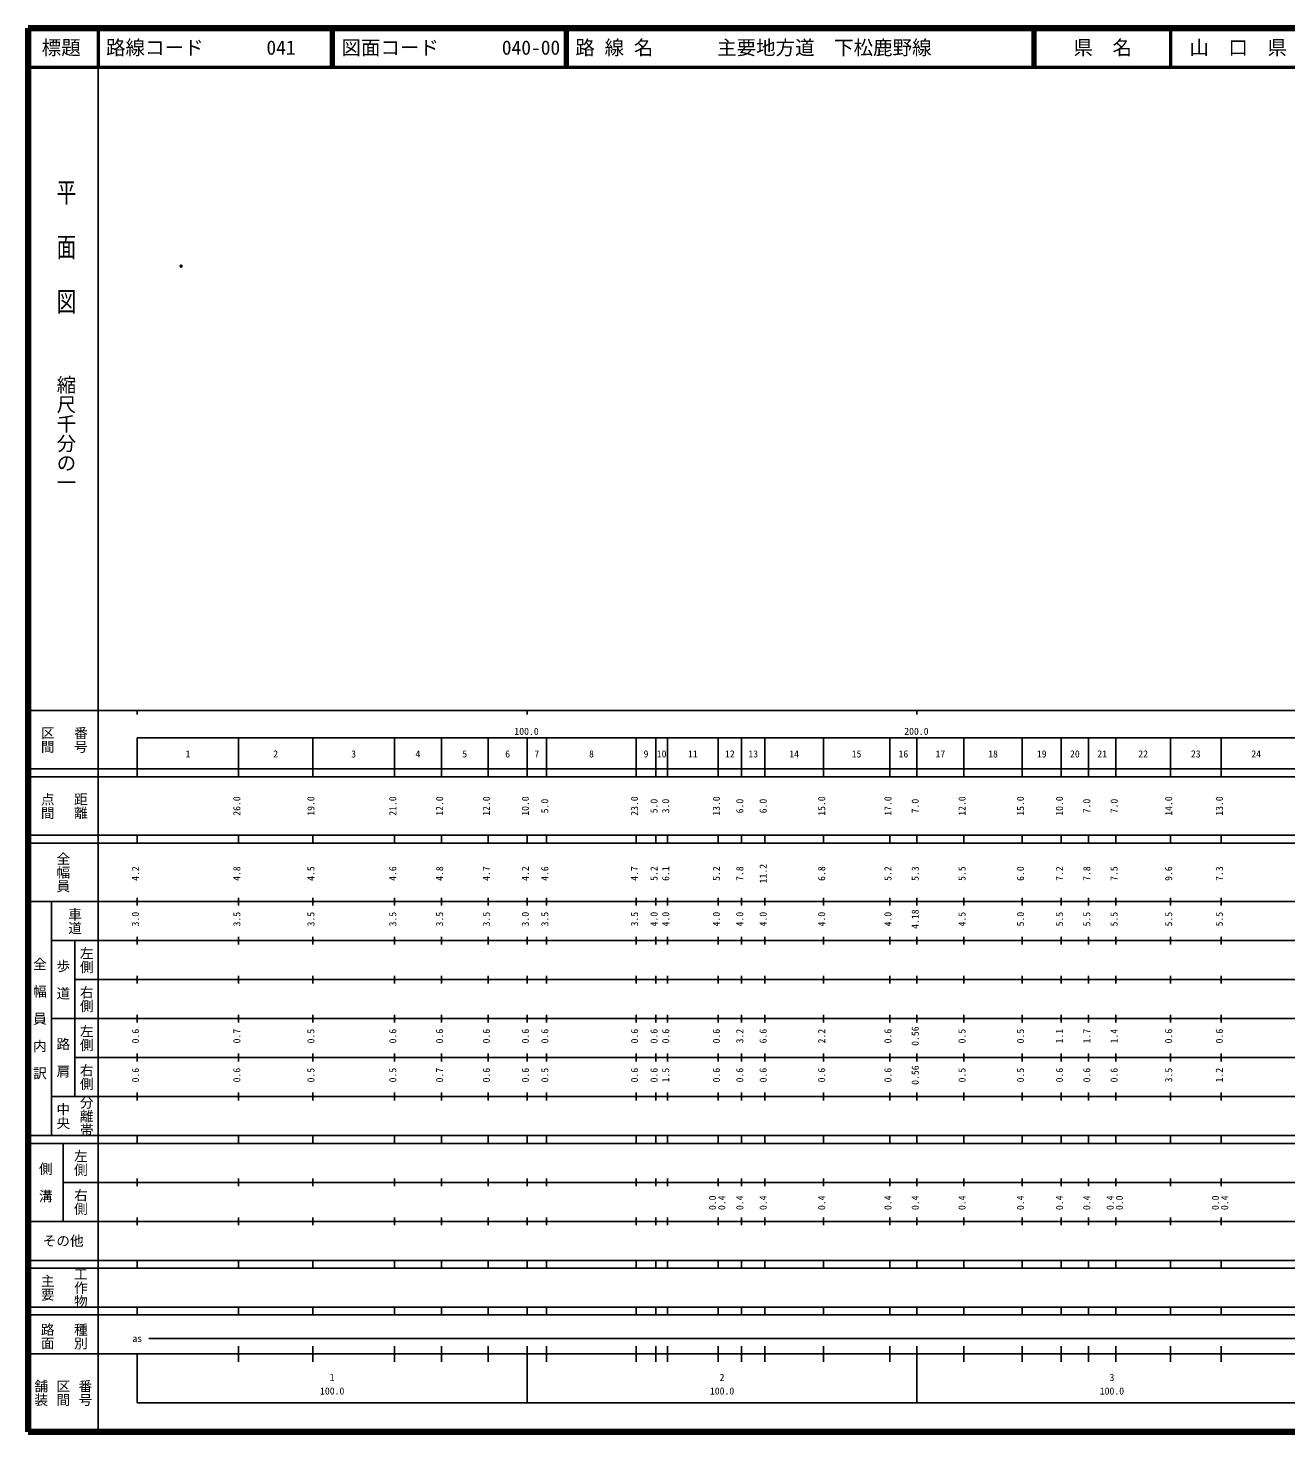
# Model space of a CAD drawing. Units: millimetres on the paper. Extents: x 40 to 680, y 20 to 380.
# Drawn here: x 40 to 362.6, y 20 to 380 of the extents above; entities that cross this region are included whole.
import ezdxf
from ezdxf.enums import TextEntityAlignment as Align

# ---------------------------------------------------------------- set-up
doc = ezdxf.new("R2010")
doc.units = ezdxf.units.MM
doc.header["$PDMODE"] = 32
doc.header["$PDSIZE"] = 0.5
for name, color, linetype, lineweight in [('M-BGD', 7, 'Continuous', 25), ('M-TTL', 2, 'Continuous', 140), ('M-TTL-BAND', 7, 'Continuous', 25), ('M-TTL-LINE', 7, 'Continuous', 50)]:
    doc.layers.add(name, color=color, linetype=linetype, lineweight=lineweight)
doc.layers.add('M-TTL-TXT', color=7, linetype='Continuous')
doc.styles.add('@ＭＳ ゴシック', font='')
doc.styles.add('ＭＳ ゴシック', font='')
doc.styles.get('@ＭＳ ゴシック').set_extended_font_data('@MS Gothic')
doc.styles.get('ＭＳ ゴシック').set_extended_font_data('MS Gothic')

msp = doc.modelspace()

# ---------------------------------------------------------------- linework, layer by layer
at = {"layer": 'M-BGD', "color": 6}
msp.add_point((79.237, 318.91), dxfattribs=at)
at = {"layer": 'M-TTL'}
for p, q in [((40, 380), (40, 20)), ((680, 380), (40, 380)), ((40, 20), (680, 20))]:
    msp.add_line(p, q, dxfattribs=at)
at = {"layer": 'M-TTL-BAND'}
for p, q in [((58, 370), (58, 20)), ((40, 205), (579, 205)), ((68, 205), (68, 204)), ((168, 205), (168, 204)), ((268, 205), (268, 204)), ((68, 198), (579, 198)), ((68, 198), (68, 188)), ((94, 188), (94, 198)), ((113, 188), (113, 198)), ((134, 188), (134, 198)), ((146, 188), (146, 198)), ((158, 188), (158, 198)), ((168, 188), (168, 198)), ((173, 188), (173, 198)), ((196, 188), (196, 198)), ((201, 188), (201, 198)), ((204, 188), (204, 198)), ((217, 188), (217, 198)), ((223, 188), (223, 198)), ((229, 188), (229, 198)), ((244, 188), (244, 198)), ((261, 188), (261, 198)), ((268, 188), (268, 198)), ((280, 188), (280, 198)), ((295, 188), (295, 198)), ((305, 188), (305, 198)), ((312, 188), (312, 198)), ((319, 188), (319, 198)), ((333, 188), (333, 198)), ((346, 188), (346, 198)), ((40, 190), (579, 190)), ((40, 188), (579, 188)), ((40, 173), (579, 173)), ((68, 171), (68, 173)), ((94, 171), (94, 173)), ((113, 171), (113, 173)), ((134, 171), (134, 173)), ((146, 171), (146, 173)), ((158, 171), (158, 173)), ((168, 171), (168, 173)), ((173, 171), (173, 173)), ((196, 171), (196, 173)), ((201, 171), (201, 173)), ((204, 171), (204, 173)), ((217, 171), (217, 173)), ((223, 171), (223, 173)), ((229, 171), (229, 173)), ((244, 171), (244, 173)), ((261, 171), (261, 173)), ((268, 171), (268, 173)), ((280, 171), (280, 173)), ((295, 171), (295, 173)), ((305, 171), (305, 173)), ((312, 171), (312, 173)), ((319, 171), (319, 173)), ((333, 171), (333, 173)), ((346, 171), (346, 173)), ((40, 171), (579, 171)), ((40, 156), (579, 156)), ((46, 96), (46, 156)), ((68, 155), (68, 157)), ((94, 155), (94, 157)), ((113, 155), (113, 157)), ((134, 155), (134, 157)), ((146, 155), (146, 157)), ((158, 155), (158, 157)), ((168, 155), (168, 157)), ((173, 155), (173, 157)), ((196, 155), (196, 157)), ((201, 155), (201, 157)), ((204, 155), (204, 157)), ((217, 155), (217, 157)), ((223, 155), (223, 157)), ((229, 155), (229, 157)), ((244, 155), (244, 157)), ((261, 155), (261, 157)), ((268, 155), (268, 157)), ((280, 155), (280, 157)), ((295, 155), (295, 157)), ((305, 155), (305, 157)), ((312, 155), (312, 157)), ((319, 155), (319, 157)), ((333, 155), (333, 157)), ((346, 155), (346, 157)), ((46, 146), (579, 146)), ((52, 146), (52, 106)), ((68, 145), (68, 147)), ((94, 145), (94, 147)), ((113, 145), (113, 147)), ((134, 145), (134, 147)), ((146, 145), (146, 147)), ((158, 145), (158, 147)), ((168, 145), (168, 147)), ((173, 145), (173, 147)), ((196, 145), (196, 147)), ((201, 145), (201, 147)), ((204, 145), (204, 147)), ((217, 145), (217, 147)), ((223, 145), (223, 147)), ((229, 145), (229, 147)), ((244, 145), (244, 147)), ((261, 145), (261, 147)), ((268, 145), (268, 147)), ((280, 145), (280, 147)), ((295, 145), (295, 147)), ((305, 145), (305, 147)), ((312, 145), (312, 147)), ((319, 145), (319, 147)), ((333, 145), (333, 147)), ((346, 145), (346, 147)), ((68, 135), (68, 137)), ((94, 135), (94, 137)), ((113, 135), (113, 137)), ((134, 135), (134, 137)), ((146, 135), (146, 137)), ((158, 135), (158, 137)), ((168, 135), (168, 137)), ((173, 135), (173, 137)), ((196, 135), (196, 137)), ((201, 135), (201, 137)), ((204, 135), (204, 137)), ((217, 135), (217, 137)), ((223, 135), (223, 137)), ((229, 135), (229, 137)), ((244, 135), (244, 137)), ((261, 135), (261, 137)), ((268, 135), (268, 137)), ((280, 135), (280, 137)), ((295, 135), (295, 137)), ((305, 135), (305, 137)), ((312, 135), (312, 137)), ((319, 135), (319, 137)), ((333, 135), (333, 137)), ((346, 135), (346, 137)), ((52, 136), (579, 136)), ((46, 126), (579, 126)), ((68, 125), (68, 127)), ((94, 125), (94, 127)), ((113, 125), (113, 127)), ((134, 125), (134, 127)), ((146, 125), (146, 127)), ((158, 125), (158, 127)), ((168, 125), (168, 127)), ((173, 125), (173, 127)), ((196, 125), (196, 127)), ((201, 125), (201, 127)), ((204, 125), (204, 127)), ((217, 125), (217, 127)), ((223, 125), (223, 127)), ((229, 125), (229, 127)), ((244, 125), (244, 127)), ((261, 125), (261, 127)), ((268, 125), (268, 127)), ((280, 125), (280, 127)), ((295, 125), (295, 127)), ((305, 125), (305, 127)), ((312, 125), (312, 127)), ((319, 125), (319, 127)), ((333, 125), (333, 127)), ((346, 125), (346, 127)), ((52, 116), (579, 116)), ((68, 115), (68, 117)), ((94, 115), (94, 117)), ((113, 115), (113, 117)), ((134, 115), (134, 117)), ((146, 115), (146, 117)), ((158, 115), (158, 117)), ((168, 115), (168, 117)), ((173, 115), (173, 117)), ((196, 115), (196, 117)), ((201, 115), (201, 117)), ((204, 115), (204, 117)), ((217, 115), (217, 117)), ((223, 115), (223, 117)), ((229, 115), (229, 117)), ((244, 115), (244, 117)), ((261, 115), (261, 117)), ((268, 115), (268, 117)), ((280, 115), (280, 117)), ((295, 115), (295, 117)), ((305, 115), (305, 117)), ((312, 115), (312, 117)), ((319, 115), (319, 117)), ((333, 115), (333, 117)), ((346, 115), (346, 117)), ((46, 106), (579, 106)), ((68, 105), (68, 107)), ((94, 105), (94, 107)), ((113, 105), (113, 107)), ((134, 105), (134, 107)), ((146, 105), (146, 107)), ((158, 105), (158, 107)), ((168, 105), (168, 107)), ((173, 105), (173, 107)), ((196, 105), (196, 107)), ((201, 105), (201, 107)), ((204, 105), (204, 107)), ((217, 105), (217, 107)), ((223, 105), (223, 107)), ((229, 105), (229, 107)), ((244, 105), (244, 107)), ((261, 105), (261, 107)), ((268, 105), (268, 107)), ((280, 105), (280, 107)), ((295, 105), (295, 107)), ((305, 105), (305, 107)), ((312, 105), (312, 107)), ((319, 105), (319, 107)), ((333, 105), (333, 107)), ((346, 105), (346, 107)), ((40, 96), (579, 96)), ((40, 94), (579, 94)), ((49, 94), (49, 74)), ((68, 94), (68, 96)), ((94, 94), (94, 96)), ((113, 94), (113, 96)), ((134, 94), (134, 96)), ((146, 94), (146, 96)), ((158, 94), (158, 96)), ((168, 94), (168, 96)), ((173, 94), (173, 96)), ((196, 94), (196, 96)), ((201, 94), (201, 96)), ((204, 94), (204, 96)), ((217, 94), (217, 96)), ((223, 94), (223, 96)), ((229, 94), (229, 96)), ((244, 94), (244, 96)), ((261, 94), (261, 96)), ((268, 94), (268, 96)), ((280, 94), (280, 96)), ((295, 94), (295, 96)), ((305, 94), (305, 96)), ((312, 94), (312, 96)), ((319, 94), (319, 96)), ((333, 94), (333, 96)), ((346, 94), (346, 96)), ((49, 84), (579, 84)), ((68, 83), (68, 85)), ((94, 83), (94, 85)), ((113, 83), (113, 85)), ((134, 83), (134, 85)), ((146, 83), (146, 85)), ((158, 83), (158, 85)), ((168, 83), (168, 85)), ((173, 83), (173, 85)), ((196, 83), (196, 85)), ((201, 83), (201, 85)), ((204, 83), (204, 85)), ((217, 83), (217, 85)), ((223, 83), (223, 85)), ((229, 83), (229, 85)), ((244, 83), (244, 85)), ((261, 83), (261, 85)), ((268, 83), (268, 85)), ((280, 83), (280, 85)), ((295, 83), (295, 85)), ((305, 83), (305, 85)), ((312, 83), (312, 85)), ((319, 83), (319, 85)), ((333, 83), (333, 85)), ((346, 83), (346, 85)), ((40, 74), (579, 74)), ((68, 73), (68, 75)), ((94, 73), (94, 75)), ((113, 73), (113, 75)), ((134, 73), (134, 75)), ((146, 73), (146, 75)), ((158, 73), (158, 75)), ((168, 73), (168, 75)), ((173, 73), (173, 75)), ((196, 73), (196, 75)), ((201, 73), (201, 75)), ((204, 73), (204, 75)), ((217, 73), (217, 75)), ((223, 73), (223, 75)), ((229, 73), (229, 75)), ((244, 73), (244, 75)), ((261, 73), (261, 75)), ((268, 73), (268, 75)), ((280, 73), (280, 75)), ((295, 73), (295, 75)), ((305, 73), (305, 75)), ((312, 73), (312, 75)), ((319, 73), (319, 75)), ((333, 73), (333, 75)), ((346, 73), (346, 75)), ((40, 64), (579, 64)), ((40, 62), (579, 62)), ((68, 62), (68, 64)), ((94, 62), (94, 64)), ((113, 62), (113, 64)), ((134, 62), (134, 64)), ((146, 62), (146, 64)), ((158, 62), (158, 64)), ((168, 62), (168, 64)), ((173, 62), (173, 64)), ((196, 62), (196, 64)), ((201, 62), (201, 64)), ((204, 62), (204, 64)), ((217, 62), (217, 64)), ((223, 62), (223, 64)), ((229, 62), (229, 64)), ((244, 62), (244, 64)), ((261, 62), (261, 64)), ((268, 62), (268, 64)), ((280, 62), (280, 64)), ((295, 62), (295, 64)), ((305, 62), (305, 64)), ((312, 62), (312, 64)), ((319, 62), (319, 64)), ((333, 62), (333, 64)), ((346, 62), (346, 64)), ((40, 52), (579, 52)), ((68, 50), (68, 52)), ((94, 50), (94, 52)), ((113, 50), (113, 52)), ((134, 50), (134, 52)), ((146, 50), (146, 52)), ((158, 50), (158, 52)), ((168, 50), (168, 52)), ((173, 50), (173, 52)), ((196, 50), (196, 52)), ((201, 50), (201, 52)), ((204, 50), (204, 52)), ((217, 50), (217, 52)), ((223, 50), (223, 52)), ((229, 50), (229, 52)), ((244, 50), (244, 52)), ((261, 50), (261, 52)), ((268, 50), (268, 52)), ((280, 50), (280, 52)), ((295, 50), (295, 52)), ((305, 50), (305, 52)), ((312, 50), (312, 52)), ((319, 50), (319, 52)), ((333, 50), (333, 52)), ((346, 50), (346, 52)), ((40, 50), (579, 50)), ((71, 44), (565, 44)), ((40, 40), (579, 40)), ((68, 40), (68, 27.5)), ((94, 38), (94, 42)), ((113, 38), (113, 42)), ((134, 38), (134, 42)), ((146, 38), (146, 42)), ((158, 38), (158, 42)), ((168, 27.5), (168, 42)), ((173, 38), (173, 42)), ((196, 38), (196, 42)), ((201, 38), (201, 42)), ((204, 38), (204, 42)), ((217, 38), (217, 42)), ((223, 38), (223, 42)), ((229, 38), (229, 42)), ((244, 38), (244, 42)), ((261, 38), (261, 42)), ((268, 27.5), (268, 42)), ((280, 38), (280, 42)), ((295, 38), (295, 42)), ((305, 38), (305, 42)), ((312, 38), (312, 42)), ((319, 38), (319, 42)), ((333, 38), (333, 42)), ((346, 38), (346, 42)), ((68, 27.5), (579, 27.5))]:
    msp.add_line(p, q, dxfattribs=at)
at = {"layer": 'M-TTL-LINE'}
for p, q in [((58, 380), (58, 370)), ((117.75, 380), (117.75, 370)), ((118.25, 380), (118.25, 370)), ((177.75, 380), (177.75, 370)), ((178.25, 380), (178.25, 370)), ((297.75, 380), (297.75, 370)), ((298.25, 380), (298.25, 370)), ((333, 380), (333, 370)), ((40, 370), (680, 370))]:
    msp.add_line(p, q, dxfattribs=at)

# ---------------------------------------------------------------- texts
at = {"layer": 'M-TTL-BAND', "style": '@ＭＳ ゴシック', "width": 1.4}
msp.add_text('平  面  図', height=3.666, rotation=270, dxfattribs=at).set_placement((49.777, 306.475), align=Align.MIDDLE_RIGHT)
at = {"layer": 'M-TTL-BAND', "style": '@ＭＳ ゴシック'}
msp.add_text('縮尺千分の一', height=3.666, rotation=270, dxfattribs=at).set_placement((49.777, 261.03), align=Align.MIDDLE_RIGHT)
for s, p in [('区間', (45, 197.5)), ('番号', (53.5, 197.5)), ('点間', (45, 180.5)), ('距離', (53.5, 180.5)), ('全幅員', (49, 163.5)), ('車道', (52, 151)), ('左側', (55, 141)), ('全\u3000幅\u3000員\u3000内\u3000訳', (43, 126)), ('歩\u3000道', (49, 136)), ('右側', (55, 131)), ('左側', (55, 121)), ('路\u3000肩', (49, 116)), ('右側', (55, 111)), ('分離帯', (55, 101)), ('中央', (49, 101)), ('左側', (53.5, 89)), ('側\u3000溝', (44.5, 84)), ('右側', (53.5, 79)), ('工作物', (53.5, 57)), ('主要', (45, 57)), ('路面', (45, 44.5)), ('種別', (53.5, 44.5)), ('舗装', (43.333, 30)), ('区間', (49, 30)), ('番号', (54.667, 30))]:
    msp.add_text(s, height=2.566, rotation=270, dxfattribs=at).set_placement(p, align=Align.MIDDLE_CENTER)
at = {"layer": 'M-TTL-BAND', "style": 'ＭＳ ゴシック'}
for s, p in [('100.0', (167.844, 198.195)), ('200.0', (267.844, 198.195)), ('1', (81, 192.405)), ('2', (103.5, 192.405)), ('3', (123.5, 192.405)), ('4', (140, 192.405)), ('5', (152, 192.405)), ('6', (163, 192.405)), ('7', (170.5, 192.405)), ('8', (184.5, 192.405)), ('9', (198.5, 192.405)), ('10', (202.5, 192.405)), ('11', (210.5, 192.405)), ('12', (220, 192.405)), ('13', (226, 192.405)), ('14', (236.5, 192.405)), ('15', (252.5, 192.405)), ('16', (264.5, 192.405)), ('17', (274, 192.405)), ('18', (287.5, 192.405)), ('19', (300, 192.405)), ('20', (308.5, 192.405)), ('21', (315.5, 192.405)), ('22', (326, 192.405)), ('23', (339.5, 192.405)), ('24', (355, 192.405)), ('as', (68, 42.5)), ('1', (118, 32.523)), ('2', (218, 32.523)), ('3', (318, 32.523)), ('100.0', (118, 29.033)), ('100.0', (218, 29.033)), ('100.0', (318, 29.033))]:
    msp.add_text(s, height=1.833, dxfattribs=at).set_placement(p, align=Align.BOTTOM_CENTER)
for s, p in [('26.0', (95, 180.5)), ('19.0', (114, 180.5)), ('21.0', (135, 180.5)), ('12.0', (147, 180.5)), ('12.0', (159, 180.5)), ('10.0', (169, 180.5)), ('5.0', (174, 180.5)), ('23.0', (197, 180.5)), ('5.0', (202, 180.5)), ('3.0', (205, 180.5)), ('13.0', (218, 180.5)), ('6.0', (224, 180.5)), ('6.0', (230, 180.5)), ('15.0', (245, 180.5)), ('17.0', (262, 180.5)), ('7.0', (269, 180.5)), ('12.0', (281, 180.5)), ('15.0', (296, 180.5)), ('10.0', (306, 180.5)), ('7.0', (313, 180.5)), ('7.0', (320, 180.5)), ('14.0', (334, 180.5)), ('13.0', (347, 180.5)), ('4.2', (69, 163.174)), ('4.8', (95, 163.174)), ('4.5', (114, 163.174)), ('4.6', (135, 163.174)), ('4.8', (147, 163.174)), ('4.7', (159, 163.174)), ('4.2', (169, 163.174)), ('4.6', (174, 163.174)), ('4.7', (197, 163.174)), ('5.2', (202, 163.174)), ('6.1', (205, 163.174)), ('5.2', (218, 163.174)), ('7.8', (224, 163.174)), ('11.2', (230, 163.174)), ('6.8', (245, 163.174)), ('5.2', (262, 163.174)), ('5.3', (269, 163.174)), ('5.5', (281, 163.174)), ('6.0', (296, 163.174)), ('7.2', (306, 163.174)), ('7.8', (313, 163.174)), ('7.5', (320, 163.174)), ('9.6', (334, 163.174)), ('7.3', (347, 163.174)), ('3.0', (69, 151.5)), ('3.5', (95, 151.5)), ('3.5', (114, 151.5)), ('3.5', (135, 151.5)), ('3.5', (147, 151.5)), ('3.5', (159, 151.5)), ('3.0', (169, 151.5)), ('3.5', (174, 151.5)), ('3.5', (197, 151.5)), ('4.0', (202, 151.5)), ('4.0', (205, 151.5)), ('4.0', (218, 151.5)), ('4.0', (224, 151.5)), ('4.0', (230, 151.5)), ('4.0', (245, 151.5)), ('4.0', (262, 151.5)), ('4.18', (269, 151.5)), ('4.5', (281, 151.5)), ('5.0', (296, 151.5)), ('5.5', (306, 151.5)), ('5.5', (313, 151.5)), ('5.5', (320, 151.5)), ('5.5', (334, 151.5)), ('5.5', (347, 151.5)), ('0.6', (69, 121.5)), ('0.7', (95, 121.5)), ('0.5', (114, 121.5)), ('0.6', (135, 121.5)), ('0.6', (147, 121.5)), ('0.6', (159, 121.5)), ('0.6', (169, 121.5)), ('0.6', (174, 121.5)), ('0.6', (197, 121.5)), ('0.6', (202, 121.5)), ('0.6', (205, 121.5)), ('0.6', (218, 121.5)), ('3.2', (224, 121.5)), ('6.6', (230, 121.5)), ('2.2', (245, 121.5)), ('0.6', (262, 121.5)), ('0.56', (269, 121.5)), ('0.5', (281, 121.5)), ('0.5', (296, 121.5)), ('1.1', (306, 121.5)), ('1.7', (313, 121.5)), ('1.4', (320, 121.5)), ('0.6', (334, 121.5)), ('0.6', (347, 121.5)), ('0.6', (69, 111.5)), ('0.6', (95, 111.5)), ('0.5', (114, 111.5)), ('0.5', (135, 111.5)), ('0.7', (147, 111.5)), ('0.6', (159, 111.5)), ('0.6', (169, 111.5)), ('0.5', (174, 111.5)), ('0.6', (197, 111.5)), ('0.6', (202, 111.5)), ('1.5', (205, 111.5)), ('0.6', (218, 111.5)), ('0.6', (224, 111.5)), ('0.6', (230, 111.5)), ('0.6', (245, 111.5)), ('0.6', (262, 111.5)), ('0.56', (269, 111.5)), ('0.5', (281, 111.5)), ('0.5', (296, 111.5)), ('0.6', (306, 111.5)), ('0.6', (313, 111.5)), ('0.6', (320, 111.5)), ('3.5', (334, 111.5)), ('1.2', (347, 111.5)), ('0.0', (217, 78.764)), ('0.4', (219.37, 78.764)), ('0.4', (224, 78.764)), ('0.4', (230, 78.764)), ('0.4', (245, 78.764)), ('0.4', (262, 78.764)), ('0.4', (269, 78.764)), ('0.4', (281, 78.764)), ('0.4', (296, 78.764)), ('0.4', (306, 78.764)), ('0.4', (313, 78.764)), ('0.4', (319, 78.764)), ('0.0', (321.37, 78.764)), ('0.0', (346, 78.764)), ('0.4', (348.37, 78.764))]:
    msp.add_text(s, height=1.833, rotation=90, dxfattribs=at).set_placement(p, align=Align.BOTTOM_CENTER)
msp.add_text('その他', height=2.566, dxfattribs=at).set_placement((49, 69), align=Align.MIDDLE_CENTER)
at = {"layer": 'M-TTL-TXT', "style": 'ＭＳ ゴシック'}
for s, p in [('標題', (48.5, 375)), ('県\u3000名', (315.625, 375)), ('山\u3000口\u3000県', (350.375, 375))]:
    msp.add_text(s, height=3.666, dxfattribs=at).set_placement(p, align=Align.MIDDLE_CENTER)
for s, p in [('路線コード', (60, 375)), ('041', (101.142, 375)), ('図面コード', (120.38, 375)), ('040-00', (161.521, 375)), ('路 線 名', (180.38, 375)), ('主要地方道\u3000下松鹿野線', (216.734, 375))]:
    msp.add_text(s, height=3.666, dxfattribs=at).set_placement(p, align=Align.MIDDLE_LEFT)

doc.saveas('drawing.dxf')
